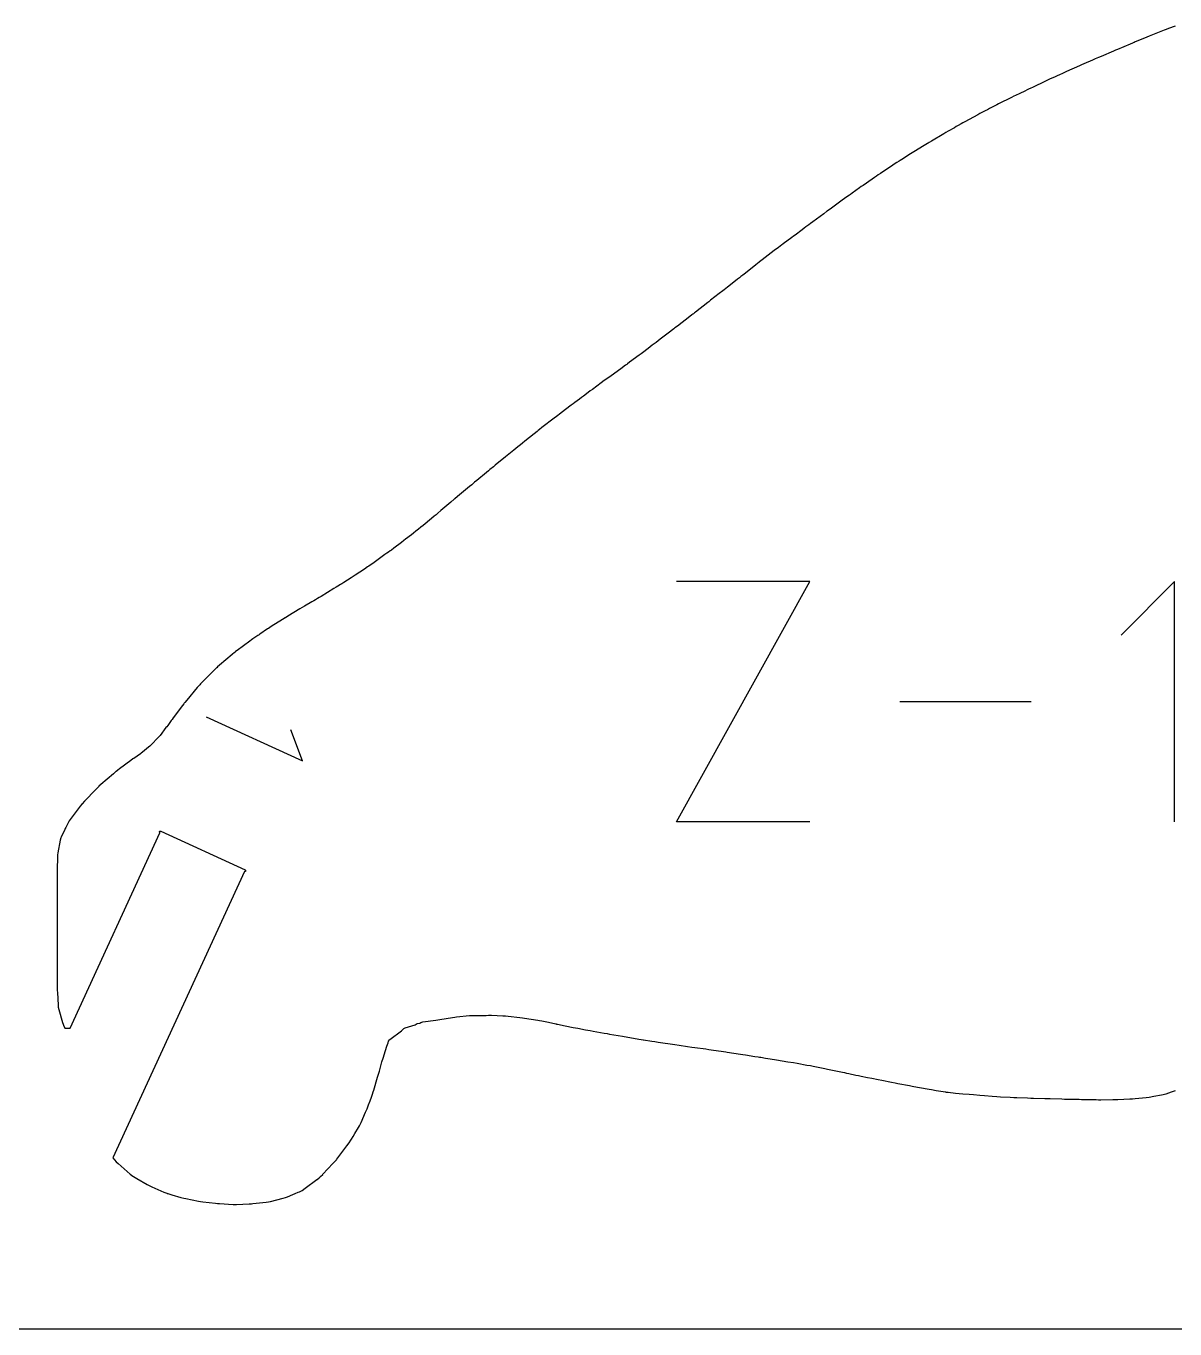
# Model space of a CAD drawing. Extents: x 0 to 600, y 0 to 500.
# Drawn here: x 132.7 to 195.1, y 0 to 70.8 of the extents above; entities that cross this region are included whole.
import ezdxf

# ---------------------------------------------------------------- set-up
doc = ezdxf.new("R2010")
doc.units = 0

msp = doc.modelspace()

# ---------------------------------------------------------------- linework, layer by layer
at = {"layer": 'annotation', "color": 1}
for p, q in [((168.032826, 27.574732), (175.279645, 40.626209)), ((175.279645, 40.626209), (168.032826, 40.626209)), ((195.106498, 40.626209), (192.204988, 37.72388)), ((195.106498, 27.574732), (195.106498, 40.626209)), ((187.311502, 34.10047), (180.175177, 34.10047)), ((142.472461, 33.280116), (147.700427, 30.877038)), ((147.700427, 30.877038), (147.07209, 32.573667)), ((175.279645, 27.574732), (168.032826, 27.574732))]:
    msp.add_line(p, q, dxfattribs=at)
at = {"layer": 'boundary', "color": 5}
for p, q in [((195.146954, 70.829501), (194.777162, 70.692862)), ((193.597947, 70.223287), (193.105345, 70.021583)), ((193.731893, 70.278134), (193.597947, 70.223287)), ((193.821149, 70.313827), (193.731893, 70.278134)), ((194.538663, 70.600935), (193.821149, 70.313827)), ((194.652604, 70.646536), (194.538663, 70.600935)), ((194.777162, 70.692862), (194.652604, 70.646536)), ((191.779556, 69.465786), (191.109863, 69.179349)), ((191.890473, 69.513103), (191.779556, 69.465786)), ((192.00572, 69.561365), (191.890473, 69.513103)), ((192.695935, 69.851993), (192.00572, 69.561365)), ((192.811183, 69.900256), (192.695935, 69.851993)), ((192.893621, 69.934469), (192.811183, 69.900256)), ((192.914093, 69.942918), (192.893621, 69.934469)), ((192.971398, 69.966737), (192.914093, 69.942918)), ((193.105345, 70.021583), (192.971398, 69.966737)), ((190.049052, 68.720735), (189.934878, 68.669787)), ((190.183501, 68.778695), (190.049052, 68.720735)), ((190.637603, 68.975914), (190.183501, 68.778695)), ((190.798871, 69.046026), (190.637603, 68.975914)), ((190.884316, 69.083037), (190.798871, 69.046026)), ((190.969762, 69.120047), (190.884316, 69.083037)), ((191.109863, 69.179349), (190.969762, 69.120047)), ((188.623393, 68.075815), (188.317759, 67.933873)), ((188.72924, 68.125316), (188.623393, 68.075815)), ((188.845965, 68.179087), (188.72924, 68.125316)), ((189.011616, 68.255398), (188.845965, 68.179087)), ((189.128341, 68.30917), (189.011616, 68.255398)), ((189.239864, 68.358825), (189.128341, 68.30917)), ((189.934878, 68.669787), (189.239864, 68.358825)), ((187.170639, 67.392932), (186.888905, 67.259626)), ((187.286919, 67.447952), (187.170639, 67.392932)), ((187.387041, 67.49516), (187.286919, 67.447952)), ((188.092641, 67.827999), (187.387041, 67.49516)), ((188.20763, 67.882323), (188.092641, 67.827999)), ((188.317759, 67.933873), (188.20763, 67.882323)), ((185.542426, 66.597532), (185.445498, 66.549071)), ((186.250794, 66.952638), (185.542426, 66.597532)), ((186.36621, 67.01044), (186.250794, 66.952638)), ((186.465811, 67.05847), (186.36621, 67.01044)), ((186.68816, 67.163907), (186.465811, 67.05847)), ((186.772625, 67.204605), (186.68816, 67.163907)), ((186.888905, 67.259626), (186.772625, 67.204605)), ((184.407858, 66.007368), (183.711685, 65.62488)), ((184.524788, 66.071639), (184.407858, 66.007368)), ((184.62346, 66.123312), (184.524788, 66.071639)), ((184.852556, 66.242338), (184.62346, 66.123312)), ((184.931812, 66.283894), (184.852556, 66.242338)), ((185.041064, 66.340293), (184.931812, 66.283894)), ((185.336246, 66.492672), (185.041064, 66.340293)), ((185.445498, 66.549071), (185.336246, 66.492672)), ((183.142918, 65.304713), (182.795587, 65.106653)), ((183.244692, 65.363184), (183.142918, 65.304713)), ((183.346661, 65.420683), (183.244692, 65.363184)), ((183.502109, 65.508339), (183.346661, 65.420683)), ((183.604078, 65.565838), (183.502109, 65.508339)), ((183.711685, 65.62488), (183.604078, 65.565838)), ((181.71809, 64.469314), (181.673524, 64.442474)), ((181.762656, 64.496155), (181.71809, 64.469314)), ((181.899261, 64.576894), (181.762656, 64.496155)), ((182.562736, 64.970804), (181.899261, 64.576894)), ((182.683367, 65.042386), (182.562736, 64.970804)), ((182.795587, 65.106653), (182.683367, 65.042386)), ((180.747021, 63.874424), (180.284158, 63.581778)), ((180.841944, 63.93444), (180.747021, 63.874424)), ((180.942329, 63.99579), (180.841944, 63.93444)), ((181.505846, 64.339507), (180.942329, 63.99579)), ((181.673524, 64.442474), (181.505846, 64.339507)), ((179.800304, 63.267861), (179.120658, 62.81314)), ((179.921235, 63.348967), (179.800304, 63.267861)), ((180.005686, 63.403745), (179.921235, 63.348967)), ((180.142484, 63.491466), (180.005686, 63.403745)), ((180.189234, 63.521763), (180.142484, 63.491466)), ((180.284158, 63.581778), (180.189234, 63.521763)), ((178.666137, 62.503824), (178.17429, 62.165532)), ((178.806267, 62.601052), (178.666137, 62.503824)), ((178.897949, 62.663166), (178.806267, 62.601052)), ((178.908841, 62.670545), (178.897949, 62.663166)), ((179.000525, 62.732659), (178.908841, 62.670545)), ((179.120658, 62.81314), (179.000525, 62.732659)), ((177.431652, 61.642729), (177.247315, 61.511158)), ((177.484118, 61.680342), (177.431652, 61.642729)), ((177.575053, 61.744456), (177.484118, 61.680342)), ((177.988879, 62.036228), (177.575053, 61.744456)), ((178.079813, 62.100342), (177.988879, 62.036228)), ((178.17429, 62.165532), (178.079813, 62.100342)), ((177.034088, 61.35671), (176.380307, 60.880464)), ((177.159104, 61.447919), (177.034088, 61.35671)), ((177.247315, 61.511158), (177.159104, 61.447919)), ((176.03931, 60.627949), (175.451899, 60.19279)), ((176.214511, 60.759631), (176.03931, 60.627949)), ((176.226452, 60.768407), (176.214511, 60.759631)), ((176.238393, 60.777183), (176.226452, 60.768407)), ((176.380307, 60.880464), (176.238393, 60.777183)), ((174.86297, 59.754014), (174.478286, 59.466512)), ((174.975031, 59.838921), (174.86297, 59.754014)), ((175.066602, 59.906878), (174.975031, 59.838921)), ((175.226112, 60.025254), (175.066602, 59.906878)), ((175.317683, 60.093211), (175.226112, 60.025254)), ((175.451899, 60.19279), (175.317683, 60.093211)), ((173.69686, 58.883265), (173.560418, 58.781608)), ((173.742832, 58.91821), (173.69686, 58.883265)), ((173.836924, 58.988269), (173.742832, 58.91821)), ((174.302881, 59.335216), (173.836924, 58.988269)), ((174.396972, 59.405275), (174.302881, 59.335216)), ((174.478286, 59.466512), (174.396972, 59.405275)), ((172.699577, 58.124836), (172.555551, 58.015851)), ((173.353186, 58.623561), (172.699577, 58.124836)), ((173.47626, 58.717532), (173.353186, 58.623561)), ((173.560418, 58.781608), (173.47626, 58.717532)), ((171.778105, 57.404269), (171.634841, 57.29246)), ((172.354758, 57.857022), (171.778105, 57.404269)), ((172.531792, 57.9975), (172.354758, 57.857022)), ((172.543672, 58.006676), (172.531792, 57.9975)), ((172.555551, 58.015851), (172.543672, 58.006676)), ((171.235624, 56.979146), (170.809935, 56.643712)), ((171.358609, 57.076789), (171.235624, 56.979146)), ((171.452494, 57.150091), (171.358609, 57.076789)), ((171.540955, 57.219159), (171.452494, 57.150091)), ((171.634841, 57.29246), (171.540955, 57.219159)), ((170.121356, 56.103021), (169.888536, 55.919575)), ((170.187915, 56.156079), (170.121356, 56.103021)), ((170.283094, 56.23065), (170.187915, 56.156079)), ((170.618951, 56.49379), (170.283094, 56.23065)), ((170.71413, 56.568362), (170.618951, 56.49379)), ((170.809935, 56.643712), (170.71413, 56.568362)), ((169.069098, 55.282874), (169.007913, 55.235368)), ((169.732233, 55.796291), (169.069098, 55.282874)), ((169.79342, 55.843797), (169.732233, 55.796291)), ((169.888536, 55.919575), (169.79342, 55.843797)), ((168.754681, 55.035595), (168.086049, 54.52073)), ((168.872709, 55.126815), (168.754681, 55.035595)), ((168.926771, 55.17064), (168.872709, 55.126815)), ((168.953851, 55.191544), (168.926771, 55.17064)), ((169.007913, 55.235368), (168.953851, 55.191544)), ((167.658535, 54.191671), (167.155466, 53.80655)), ((167.816292, 54.314657), (167.658535, 54.191671)), ((167.884145, 54.366343), (167.816292, 54.314657)), ((167.951999, 54.41803), (167.884145, 54.366343)), ((168.086049, 54.52073), (167.951999, 54.41803)), ((166.500358, 53.309106), (166.191139, 53.07371)), ((166.611483, 53.393947), (166.500358, 53.309106)), ((166.720228, 53.476375), (166.611483, 53.393947)), ((166.922544, 53.629731), (166.720228, 53.476375)), ((167.031288, 53.712159), (166.922544, 53.629731)), ((167.155466, 53.80655), (167.031288, 53.712159)), ((165.32962, 52.438676), (165.271343, 52.396445)), ((165.376318, 52.473236), (165.32962, 52.438676)), ((165.488751, 52.555855), (165.376318, 52.473236)), ((165.998144, 52.930173), (165.488751, 52.555855)), ((166.110578, 53.012792), (165.998144, 52.930173)), ((166.191139, 53.07371), (166.110578, 53.012792)), ((164.404299, 51.767437), (164.269156, 51.670686)), ((165.074996, 52.253022), (164.404299, 51.767437)), ((165.189864, 52.336175), (165.074996, 52.253022)), ((165.271343, 52.396445), (165.189864, 52.336175)), ((163.46698, 51.080431), (163.348446, 50.993717)), ((163.949051, 51.434607), (163.46698, 51.080431)), ((164.10697, 51.552526), (163.949051, 51.434607)), ((164.188063, 51.611606), (164.10697, 51.552526)), ((164.269156, 51.670686), (164.188063, 51.611606)), ((162.427733, 50.299399), (162.314896, 50.213925)), ((162.502472, 50.355822), (162.427733, 50.299399)), ((162.759868, 50.551922), (162.502472, 50.355822)), ((162.864832, 50.631815), (162.759868, 50.551922)), ((162.977797, 50.716351), (162.864832, 50.631815)), ((163.235479, 50.909181), (162.977797, 50.716351)), ((163.348446, 50.993717), (163.235479, 50.909181)), ((161.507025, 49.601316), (161.390891, 49.511772)), ((161.585508, 49.66118), (161.507025, 49.601316)), ((161.610206, 49.679898), (161.585508, 49.66118)), ((161.651107, 49.711105), (161.610206, 49.679898)), ((161.763943, 49.796578), (161.651107, 49.711105)), ((162.314896, 50.213925), (161.763943, 49.796578)), ((160.586314, 48.892185), (160.521537, 48.841289)), ((160.72351, 48.997119), (160.586314, 48.892185)), ((161.390891, 49.511772), (160.72351, 48.997119)), ((159.796983, 48.261137), (159.665601, 48.156328)), ((160.29696, 48.660835), (159.796983, 48.261137)), ((160.456764, 48.790394), (160.29696, 48.660835)), ((160.521537, 48.841289), (160.456764, 48.790394)), ((158.841005, 47.488162), (158.744894, 47.409773)), ((159.191497, 47.772253), (158.841005, 47.488162)), ((159.30906, 47.869684), (159.191497, 47.772253)), ((159.418895, 47.957985), (159.30906, 47.869684)), ((159.555769, 48.068025), (159.418895, 47.957985)), ((159.665601, 48.156328), (159.555769, 48.068025)), ((158.08737, 46.873489), (157.896353, 46.715519)), ((158.176837, 46.948973), (158.08737, 46.873489)), ((158.289822, 47.040625), (158.176837, 46.948973)), ((158.631908, 47.31812), (158.289822, 47.040625)), ((158.744894, 47.409773), (158.631908, 47.31812)), ((157.177351, 46.123936), (157.060843, 46.028263)), ((157.707674, 46.559422), (157.177351, 46.123936)), ((157.824183, 46.655095), (157.707674, 46.559422)), ((157.896353, 46.715519), (157.824183, 46.655095)), ((156.789845, 45.801453), (156.136398, 45.256927)), ((156.903469, 45.896054), (156.789845, 45.801453)), ((156.983466, 45.96367), (156.903469, 45.896054)), ((157.015647, 45.989998), (156.983466, 45.96367)), ((157.060843, 46.028263), (157.015647, 45.989998)), ((155.769707, 44.946221), (155.227316, 44.48476)), ((155.954398, 45.107552), (155.769707, 44.946221)), ((155.96858, 45.11944), (155.954398, 45.107552)), ((155.982762, 45.131327), (155.96858, 45.11944)), ((156.136398, 45.256927), (155.982762, 45.131327)), ((154.719381, 44.058871), (154.270653, 43.686497)), ((154.869751, 44.186841), (154.719381, 44.058871)), ((154.965899, 44.266922), (154.869751, 44.186841)), ((155.062051, 44.347001), (154.965899, 44.266922)), ((155.227316, 44.48476), (155.062051, 44.347001)), ((153.74583, 43.266131), (153.623904, 43.169038)), ((153.871213, 43.36601), (153.74583, 43.266131)), ((154.015959, 43.481316), (153.871213, 43.36601)), ((154.141338, 43.581193), (154.015959, 43.481316)), ((154.270653, 43.686497), (154.141338, 43.581193)), ((153.089742, 42.758118), (152.672556, 42.443978)), ((153.22063, 42.856676), (153.089742, 42.758118)), ((153.315231, 42.929014), (153.22063, 42.856676)), ((153.623904, 43.169038), (153.315231, 42.929014)), ((152.189782, 42.094885), (151.523252, 41.614788)), ((152.29992, 42.172656), (152.189782, 42.094885)), ((152.387998, 42.234256), (152.29992, 42.172656)), ((152.473851, 42.296485), (152.387998, 42.234256)), ((152.541669, 42.34542), (152.473851, 42.296485)), ((152.672556, 42.443978), (152.541669, 42.34542)), ((151.072566, 41.311746), (150.568491, 40.972923)), ((151.244401, 41.424709), (151.072566, 41.311746)), ((151.311804, 41.471769), (151.244401, 41.424709)), ((151.379206, 41.518828), (151.311804, 41.471769)), ((151.523252, 41.614788), (151.379206, 41.518828)), ((149.628393, 40.373569), (149.537788, 40.322572)), ((149.777101, 40.466405), (149.628393, 40.373569)), ((149.842085, 40.504), (149.777101, 40.466405)), ((149.955029, 40.577154), (149.842085, 40.504)), ((150.345552, 40.830096), (149.955029, 40.577154)), ((150.458496, 40.903251), (150.345552, 40.830096)), ((150.568491, 40.972923), (150.458496, 40.903251)), ((148.52766, 39.707333), (148.412771, 39.637577)), ((148.617075, 39.761622), (148.52766, 39.707333)), ((148.725946, 39.824643), (148.617075, 39.761622)), ((149.419467, 40.25296), (148.725946, 39.824643)), ((149.537788, 40.322572), (149.419467, 40.25296)), ((147.564335, 39.141661), (146.913295, 38.745921)), ((147.696364, 39.22022), (147.564335, 39.141661)), ((147.813771, 39.285982), (147.696364, 39.22022)), ((148.218697, 39.523954), (147.813771, 39.285982)), ((148.323355, 39.583289), (148.218697, 39.523954)), ((148.412771, 39.637577), (148.323355, 39.583289)), ((146.613576, 38.564848), (146.012597, 38.179639)), ((146.769615, 38.662578), (146.613576, 38.564848)), ((146.772636, 38.664503), (146.769615, 38.662578)), ((146.775657, 38.666428), (146.772636, 38.664503)), ((146.913295, 38.745921), (146.775657, 38.666428)), ((145.277174, 37.692752), (145.00737, 37.51145)), ((145.350309, 37.741868), (145.277174, 37.692752)), ((145.392422, 37.77), (145.350309, 37.741868)), ((145.812831, 38.051829), (145.392422, 37.77)), ((145.854943, 38.079962), (145.812831, 38.051829)), ((146.012597, 38.179639), (145.854943, 38.079962)), ((144.159293, 36.887289), (144.070366, 36.821157)), ((144.845309, 37.396202), (144.159293, 36.887289)), ((144.934236, 37.462335), (144.845309, 37.396202)), ((145.00737, 37.51145), (144.934236, 37.462335)), ((143.881416, 36.66244), (143.202675, 36.087884)), ((144.013525, 36.776169), (143.881416, 36.66244)), ((144.039845, 36.797031), (144.013525, 36.776169)), ((144.044045, 36.800296), (144.039845, 36.797031)), ((144.070366, 36.821157), (144.044045, 36.800296)), ((142.863754, 35.76872), (142.305036, 35.206787)), ((142.993056, 35.900446), (142.863754, 35.76872)), ((143.041788, 35.945399), (142.993056, 35.900446)), ((143.044078, 35.947511), (143.041788, 35.945399)), ((143.092809, 35.992461), (143.044078, 35.947511)), ((143.202675, 36.087884), (143.092809, 35.992461)), ((141.991294, 34.864026), (141.419675, 34.190097)), ((142.087968, 34.979736), (141.991294, 34.864026)), ((142.130034, 35.024847), (142.087968, 34.979736)), ((142.172104, 35.06996), (142.130034, 35.024847)), ((142.305036, 35.206787), (142.172104, 35.06996)), ((141.27874, 34.01582), (141.251394, 33.977818)), ((141.282826, 34.021023), (141.27874, 34.01582)), ((141.310173, 34.059025), (141.282826, 34.021023)), ((141.419675, 34.190097), (141.310173, 34.059025)), ((141.192777, 33.900573), (140.67931, 33.215559)), ((141.251394, 33.977818), (141.192777, 33.900573)), ((140.289459, 32.687825), (139.976899, 32.265676)), ((140.330683, 32.735897), (140.289459, 32.687825)), ((140.387314, 32.803073), (140.330683, 32.735897)), ((140.564061, 33.071138), (140.387314, 32.803073)), ((140.620694, 33.138313), (140.564061, 33.071138)), ((140.67931, 33.215559), (140.620694, 33.138313)), ((139.861651, 32.155005), (139.483995, 31.745693)), ((139.935676, 32.217604), (139.861651, 32.155005)), ((139.976899, 32.265676), (139.935676, 32.217604)), ((138.900819, 31.263427), (138.537033, 31.018272)), ((138.948592, 31.296892), (138.900819, 31.263427)), ((139.016068, 31.349541), (138.948592, 31.296892)), ((139.342496, 31.630445), (139.016068, 31.349541)), ((139.409973, 31.683094), (139.342496, 31.630445)), ((139.483995, 31.745693), (139.409973, 31.683094)), ((137.767753, 30.457964), (137.663423, 30.376182)), ((138.384932, 30.903024), (137.767753, 30.457964)), ((138.489262, 30.984806), (138.384932, 30.903024)), ((138.537033, 31.018272), (138.489262, 30.984806)), ((137.43427, 30.180786), (136.742395, 29.589866)), ((137.568552, 30.304337), (137.43427, 30.180786)), ((137.579469, 30.313277), (137.568552, 30.304337)), ((137.652505, 30.367242), (137.579469, 30.313277)), ((137.663423, 30.376182), (137.652505, 30.367242)), ((136.47674, 29.327266), (135.85836, 28.691529)), ((136.597531, 29.455474), (136.47674, 29.327266)), ((136.613554, 29.470539), (136.597531, 29.455474)), ((136.631813, 29.487703), (136.613554, 29.470539)), ((136.647841, 29.502767), (136.631813, 29.487703)), ((136.742395, 29.589866), (136.647841, 29.502767)), ((135.626857, 28.419454), (135.134625, 27.760577)), ((135.713339, 28.534761), (135.626857, 28.419454)), ((135.720234, 28.542738), (135.713339, 28.534761)), ((135.727124, 28.550712), (135.720234, 28.542738)), ((135.85836, 28.691529), (135.727124, 28.550712)), ((135.134625, 27.760577), (135.025596, 27.614053)), ((134.782682, 27.148349), (134.594549, 26.743075)), ((134.80642, 27.198084), (134.782682, 27.148349)), ((134.842443, 27.263596), (134.80642, 27.198084)), ((134.989573, 27.54854), (134.842443, 27.263596)), ((135.025596, 27.614053), (134.989573, 27.54854)), ((135.078343, 16.346616), (139.962263, 26.971725)), ((139.933182, 27.019062), (139.937715, 27.038038)), ((139.936255, 26.999797), (139.933182, 27.019062)), ((139.946467, 26.983174), (139.936255, 26.999797)), ((139.937715, 27.038038), (139.949164, 27.053833)), ((139.962263, 26.971725), (139.946467, 26.983174)), ((139.949164, 27.053833), (139.965787, 27.064045)), ((139.965787, 27.064045), (139.985052, 27.067119)), ((139.985052, 27.067119), (140.004028, 27.062586)), ((140.004028, 27.062586), (144.588865, 24.955127)), ((134.545351, 26.578093), (134.419513, 25.887878)), ((134.570812, 26.69334), (134.545351, 26.578093)), ((134.594549, 26.743075), (134.570812, 26.69334)), ((134.390065, 25.657381), (134.383278, 24.967169)), ((134.394052, 25.772629), (134.390065, 25.657381)), ((134.419513, 25.887878), (134.394052, 25.772629)), ((134.379293, 24.851922), (134.378462, 24.736673)), ((134.383278, 24.967169), (134.379293, 24.851922)), ((144.5471, 24.864266), (137.394695, 9.304002)), ((144.566075, 24.859733), (144.5471, 24.864266)), ((144.585341, 24.862806), (144.566075, 24.859733)), ((144.601963, 24.873018), (144.585341, 24.862806)), ((144.588865, 24.955127), (144.604661, 24.943677)), ((144.613413, 24.888814), (144.601963, 24.873018)), ((144.604661, 24.943677), (144.614873, 24.927054)), ((144.617946, 24.907789), (144.613413, 24.888814)), ((144.614873, 24.927054), (144.617946, 24.907789)), ((134.378462, 24.736673), (134.373536, 24.046456)), ((134.372706, 23.931208), (134.372583, 23.815961)), ((134.372583, 23.815961), (134.374712, 23.125746)), ((134.373536, 24.046456), (134.372706, 23.931208)), ((134.374712, 23.125746), (134.37459, 23.010498)), ((134.37459, 23.010498), (134.374618, 22.895251)), ((134.374618, 22.895251), (134.375362, 22.205038)), ((134.375244, 21.974542), (134.373642, 21.284327)), ((134.37539, 22.08979), (134.375244, 21.974542)), ((134.375362, 22.205038), (134.37539, 22.08979)), ((134.373642, 21.284327), (134.373495, 21.16908)), ((134.373235, 21.053831), (134.371533, 20.363614)), ((134.373495, 21.16908), (134.373235, 21.053831)), ((134.371533, 20.363614), (134.37127, 20.248366)), ((134.37127, 20.248366), (134.371598, 20.133119)), ((134.371598, 20.133119), (134.373001, 19.442904)), ((134.373766, 19.212408), (134.371991, 18.522195)), ((134.373001, 19.442904), (134.37333, 19.327655)), ((134.37333, 19.327655), (134.373766, 19.212408)), ((134.371991, 18.522195), (134.372427, 18.406948)), ((134.372427, 18.406948), (134.384946, 18.2917)), ((134.384946, 18.2917), (134.42348, 17.601482)), ((134.42348, 17.601482), (134.435999, 17.486235)), ((134.435999, 17.486235), (134.473713, 17.366202)), ((134.473713, 17.366202), (134.665987, 16.655529)), ((156.071813, 16.962776), (156.790208, 17.031574)), ((156.790208, 17.031574), (156.903469, 17.044616)), ((156.903469, 17.044616), (157.044159, 17.047401)), ((157.044159, 17.047401), (157.683494, 17.048046)), ((157.683494, 17.048046), (157.824183, 17.051026)), ((157.824183, 17.051026), (157.973561, 17.050257)), ((157.973561, 17.050257), (158.595514, 17.027422)), ((158.595514, 17.027422), (158.744894, 17.026884)), ((158.744894, 17.026884), (158.887224, 17.011303)), ((158.887224, 17.011303), (159.523272, 16.929447)), ((134.665987, 16.655529), (134.694136, 16.565524)), ((134.694136, 16.565524), (134.716865, 16.510109)), ((134.716865, 16.510109), (134.783689, 16.347202)), ((134.783689, 16.347202), (134.78523, 16.343444)), ((134.78523, 16.343444), (135.078343, 16.346616)), ((153.097095, 16.214635), (153.22063, 16.330491)), ((153.22063, 16.330491), (153.279864, 16.371686)), ((153.279864, 16.371686), (153.8259, 16.524328)), ((153.8259, 16.524328), (153.885135, 16.565524)), ((153.885135, 16.565524), (153.941148, 16.598259)), ((153.941148, 16.598259), (154.085325, 16.631739)), ((154.085325, 16.631739), (154.141338, 16.664474)), ((154.141338, 16.664474), (154.256587, 16.688118)), ((154.256587, 16.688118), (154.946804, 16.787521)), ((154.946804, 16.787521), (155.062052, 16.811165)), ((155.062052, 16.811165), (155.177299, 16.830638)), ((155.177299, 16.830638), (155.867513, 16.933498)), ((155.867513, 16.933498), (155.982762, 16.95297)), ((155.982762, 16.95297), (156.071813, 16.962776)), ((159.523272, 16.929447), (159.665601, 16.913507)), ((159.665601, 16.913507), (159.782466, 16.897674)), ((159.782466, 16.897674), (160.502153, 16.784039)), ((160.502153, 16.784039), (160.586314, 16.77205)), ((160.586314, 16.77205), (160.725672, 16.743297)), ((160.725672, 16.743297), (161.08154, 16.668829)), ((161.08154, 16.668829), (161.483092, 16.583985)), ((161.483092, 16.583985), (161.507025, 16.579024)), ((161.507025, 16.579024), (161.52218, 16.575793)), ((161.52218, 16.575793), (161.572001, 16.565524)), ((161.572001, 16.565524), (161.991412, 16.481742)), ((161.991412, 16.481742), (162.427732, 16.39521)), ((162.427732, 16.39521), (162.679056, 16.347387)), ((162.679056, 16.347387), (163.097124, 16.269339)), ((152.35761, 15.560084), (152.383579, 15.644817)), ((152.383579, 15.644817), (152.444514, 15.711843)), ((152.444514, 15.711843), (152.461857, 15.738739)), ((152.461857, 15.738739), (153.097095, 16.214635)), ((163.097124, 16.269339), (163.348446, 16.22188)), ((163.348446, 16.22188), (163.515506, 16.190671)), ((163.515506, 16.190671), (164.102095, 16.085514)), ((164.102095, 16.085514), (164.269157, 16.054669)), ((164.269157, 16.054669), (164.387681, 16.033875)), ((164.387681, 16.033875), (165.103066, 15.911522)), ((165.103066, 15.911522), (165.189864, 15.896422)), ((165.189864, 15.896422), (165.305113, 15.876715)), ((165.305113, 15.876715), (165.99533, 15.761534)), ((165.99533, 15.761534), (166.110578, 15.741827)), ((166.110578, 15.741827), (166.217122, 15.723687)), ((166.217122, 15.723687), (166.238718, 15.720193)), ((166.238718, 15.720193), (166.701321, 15.644817)), ((166.701321, 15.644817), (166.866304, 15.618452)), ((166.866304, 15.618452), (167.031288, 15.592086)), ((167.031288, 15.592086), (167.419298, 15.533956)), ((152.091687, 14.724103), (152.225238, 15.138816)), ((152.225238, 15.138816), (152.29992, 15.367862)), ((152.29992, 15.367862), (152.35761, 15.560084)), ((167.419298, 15.533956), (167.563989, 15.512683)), ((167.563989, 15.512683), (167.951999, 15.45509)), ((167.951999, 15.45509), (168.186712, 15.42183)), ((168.186712, 15.42183), (168.637996, 15.359941)), ((168.637996, 15.359941), (168.872709, 15.327033)), ((168.872709, 15.327033), (169.041254, 15.302993)), ((169.041254, 15.302993), (169.624875, 15.221112)), ((169.624875, 15.221112), (169.79342, 15.197171)), ((169.79342, 15.197171), (169.924783, 15.178343)), ((169.924783, 15.178343), (170.582767, 15.084002)), ((170.582767, 15.084002), (170.71413, 15.065173)), ((170.71413, 15.065173), (170.796457, 15.052364)), ((170.796457, 15.052364), (171.523403, 14.939815)), ((171.523403, 14.939815), (171.634841, 14.92245)), ((171.634841, 14.92245), (171.790992, 14.897716)), ((171.790992, 14.897716), (172.286764, 14.819218)), ((151.88912, 14.01201), (152.028633, 14.515489)), ((152.028633, 14.515489), (152.091687, 14.724103)), ((172.286764, 14.819218), (172.468478, 14.790272)), ((172.468478, 14.790272), (172.555551, 14.776468)), ((172.555551, 14.776468), (172.622249, 14.765774)), ((172.622249, 14.765774), (172.88141, 14.724103)), ((172.88141, 14.724103), (173.131009, 14.6841)), ((173.131009, 14.6841), (173.47626, 14.628701)), ((173.47626, 14.628701), (173.784466, 14.578511)), ((173.784466, 14.578511), (174.088767, 14.528241)), ((174.088767, 14.528241), (174.396972, 14.477724)), ((174.396972, 14.477724), (174.590788, 14.44411)), ((174.590788, 14.44411), (175.123866, 14.348725)), ((175.123866, 14.348725), (175.317683, 14.314771)), ((175.317683, 14.314771), (175.457253, 14.28759)), ((175.457253, 14.28759), (176.098823, 14.154421)), ((151.581576, 12.981434), (151.792349, 13.691208)), ((151.792349, 13.691208), (151.828639, 13.803392)), ((151.828639, 13.803392), (151.88912, 14.01201)), ((176.098823, 14.154421), (176.238393, 14.126791)), ((176.238393, 14.126791), (176.325686, 14.109275)), ((176.325686, 14.109275), (177.050711, 13.956706)), ((177.050711, 13.956706), (177.159104, 13.935012)), ((177.159104, 13.935012), (177.274058, 13.911598)), ((177.274058, 13.911598), (177.406835, 13.884073)), ((177.406835, 13.884073), (177.789299, 13.803392)), ((177.789299, 13.803392), (177.934557, 13.773587)), ((177.934557, 13.773587), (178.079813, 13.743783)), ((178.079813, 13.743783), (178.425503, 13.673851)), ((178.425503, 13.673851), (178.654836, 13.627003)), ((178.654836, 13.627003), (179.000525, 13.556691)), ((179.000525, 13.556691), (179.198724, 13.51773)), ((179.198724, 13.51773), (179.723035, 13.413693)), ((151.453149, 12.607212), (151.510753, 12.771592)), ((151.510753, 12.771592), (151.550612, 12.882685)), ((151.550612, 12.882685), (151.581576, 12.981434)), ((179.723035, 13.413693), (179.921235, 13.374604)), ((179.921235, 13.374604), (180.061522, 13.347881)), ((180.061522, 13.347881), (180.701658, 13.226192)), ((180.701658, 13.226192), (180.841944, 13.199483)), ((180.841944, 13.199483), (180.930934, 13.183342)), ((180.930934, 13.183342), (181.655643, 13.053072)), ((181.655643, 13.053072), (181.762656, 13.033533)), ((181.762656, 13.033533), (181.89157, 13.011522)), ((181.89157, 13.011522), (182.142522, 12.970176)), ((182.142522, 12.970176), (182.650714, 12.882685)), ((182.650714, 12.882685), (182.667041, 12.880132)), ((182.667041, 12.880132), (182.683367, 12.87758)), ((182.683367, 12.87758), (182.797247, 12.866286)), ((182.797247, 12.866286), (183.205937, 12.825351)), ((183.205937, 12.825351), (183.604078, 12.786527)), ((183.604078, 12.786527), (183.946142, 12.758262)), ((183.946142, 12.758262), (184.182723, 12.739819)), ((194.401925, 12.730561), (194.652604, 12.780161)), ((194.652604, 12.780161), (194.800065, 12.83142)), ((194.800065, 12.83142), (194.947526, 12.882685)), ((194.947526, 12.882685), (195.150856, 12.96019)), ((151.225232, 11.961971), (151.302219, 12.177187)), ((151.302219, 12.177187), (151.379206, 12.392397)), ((151.379206, 12.392397), (151.453149, 12.607212)), ((184.182723, 12.739819), (184.524788, 12.712057)), ((184.524788, 12.712057), (184.77426, 12.691963)), ((184.77426, 12.691963), (185.196026, 12.659734)), ((185.196026, 12.659734), (185.445498, 12.639886)), ((185.445498, 12.639886), (185.643202, 12.626728)), ((185.643202, 12.626728), (186.168506, 12.597273)), ((186.168506, 12.597273), (186.36621, 12.584493)), ((186.36621, 12.584493), (186.53558, 12.577771)), ((186.53558, 12.577771), (187.117549, 12.560198)), ((187.117549, 12.560198), (187.28692, 12.553652)), ((187.28692, 12.553652), (187.438987, 12.547779)), ((187.438987, 12.547779), (188.055563, 12.528497)), ((188.055563, 12.528497), (188.20763, 12.52273)), ((188.20763, 12.52273), (188.348535, 12.519033)), ((188.348535, 12.519033), (188.987436, 12.501728)), ((188.987436, 12.501728), (189.12834, 12.498024)), ((189.12834, 12.498024), (189.263353, 12.495601)), ((189.263353, 12.495601), (189.914039, 12.482832)), ((189.914039, 12.482832), (190.049052, 12.480403)), ((190.049052, 12.480403), (190.179809, 12.47802)), ((190.179809, 12.47802), (190.839005, 12.464762)), ((190.839005, 12.464762), (190.969762, 12.462371)), ((190.969762, 12.462371), (191.100247, 12.463859)), ((191.100247, 12.463859), (191.759987, 12.469494)), ((191.759987, 12.469494), (191.890472, 12.470992)), ((191.890472, 12.470992), (192.028876, 12.477182)), ((192.028876, 12.477182), (192.672779, 12.505055)), ((192.672779, 12.505055), (192.811183, 12.511264)), ((192.811183, 12.511264), (192.973972, 12.527873)), ((192.973972, 12.527873), (193.569104, 12.58742)), ((193.569104, 12.58742), (193.731893, 12.604119)), ((193.731893, 12.604119), (193.982572, 12.652262)), ((193.982572, 12.652262), (194.401925, 12.730561)), ((150.889399, 11.224171), (151.138642, 11.779064)), ((151.138642, 11.779064), (151.225232, 11.961971)), ((150.551849, 10.617554), (150.752191, 10.953418)), ((150.752191, 10.953418), (150.80568, 11.041261)), ((150.80568, 11.041261), (150.889399, 11.224171)), ((149.690068, 9.382003), (150.117909, 9.96145)), ((150.117909, 9.96145), (150.240182, 10.120553)), ((150.240182, 10.120553), (150.333167, 10.266265)), ((150.333167, 10.266265), (150.365515, 10.316956)), ((150.365515, 10.316956), (150.458496, 10.462669)), ((150.458496, 10.462669), (150.551849, 10.617554)), ((137.394695, 9.304002), (137.583144, 9.079477)), ((149.553902, 9.19984), (149.575515, 9.228385)), ((149.575515, 9.228385), (149.690068, 9.382003)), ((137.583144, 9.079477), (137.692011, 8.985868)), ((137.692011, 8.985868), (138.345622, 8.416208)), ((148.816965, 8.408446), (149.363831, 8.996553)), ((149.363831, 8.996553), (149.504174, 9.146173)), ((149.504174, 9.146173), (149.537788, 9.182093)), ((149.537788, 9.182093), (149.545845, 9.190966)), ((149.545845, 9.190966), (149.553902, 9.19984)), ((138.345622, 8.416208), (138.489262, 8.298179)), ((138.489262, 8.298179), (138.504006, 8.288655)), ((138.504006, 8.288655), (138.518749, 8.27913)), ((138.518749, 8.27913), (138.706708, 8.174786)), ((138.706708, 8.174786), (139.258071, 7.858214)), ((139.258071, 7.858214), (139.409973, 7.774941)), ((147.860727, 7.647876), (148.492785, 8.119792)), ((148.492785, 8.119792), (148.506697, 8.130306)), ((148.506697, 8.130306), (148.617075, 8.210965)), ((148.617075, 8.210965), (148.656429, 8.245047)), ((148.656429, 8.245047), (148.695783, 8.279129)), ((148.695783, 8.279129), (148.804642, 8.395419)), ((148.804642, 8.395419), (148.816965, 8.408446)), ((139.409973, 7.774941), (139.517902, 7.727876)), ((139.517902, 7.727876), (140.172267, 7.439771)), ((140.172267, 7.439771), (140.330683, 7.374692)), ((140.330683, 7.374692), (140.357311, 7.366556)), ((140.357311, 7.366556), (140.383938, 7.358422)), ((140.383938, 7.358422), (140.611796, 7.294535)), ((140.611796, 7.294535), (141.104728, 7.151084)), ((141.104728, 7.151084), (141.251394, 7.110333)), ((141.251394, 7.110333), (141.366641, 7.088037)), ((141.366641, 7.088037), (142.056856, 6.952339)), ((145.970191, 6.929341), (146.660408, 7.111203)), ((146.660408, 7.111203), (146.775657, 7.139169)), ((146.775657, 7.139169), (146.89021, 7.184506)), ((146.89021, 7.184506), (147.178349, 7.303164)), ((147.178349, 7.303164), (147.316492, 7.358422)), ((147.316492, 7.358422), (147.469555, 7.427307)), ((147.469555, 7.427307), (147.543306, 7.4605)), ((147.543306, 7.4605), (147.696364, 7.529392)), ((147.696364, 7.529392), (147.860727, 7.647876)), ((142.056856, 6.952339), (142.172104, 6.930044)), ((142.172104, 6.930044), (142.287351, 6.916718)), ((142.287351, 6.916718), (142.977562, 6.838634)), ((142.977562, 6.838634), (143.092809, 6.825308)), ((143.092809, 6.825308), (143.205166, 6.817192)), ((143.205166, 6.817192), (143.932617, 6.77318)), ((143.932617, 6.77318), (144.013525, 6.7675)), ((144.013525, 6.7675), (144.130212, 6.770381)), ((144.130212, 6.770381), (144.817547, 6.800833)), ((144.817547, 6.800833), (144.934236, 6.803742)), ((144.934236, 6.803742), (145.012381, 6.811513)), ((145.012381, 6.811513), (145.740607, 6.890327)), ((145.740607, 6.890327), (145.854943, 6.901375)), ((145.854943, 6.901375), (145.970191, 6.929341))]:
    msp.add_line(p, q, dxfattribs=at)
at = {"layer": 'frame', "color": 5}
msp.add_line((0, 0), (600, 0), dxfattribs=at)

doc.saveas('drawing.dxf')
